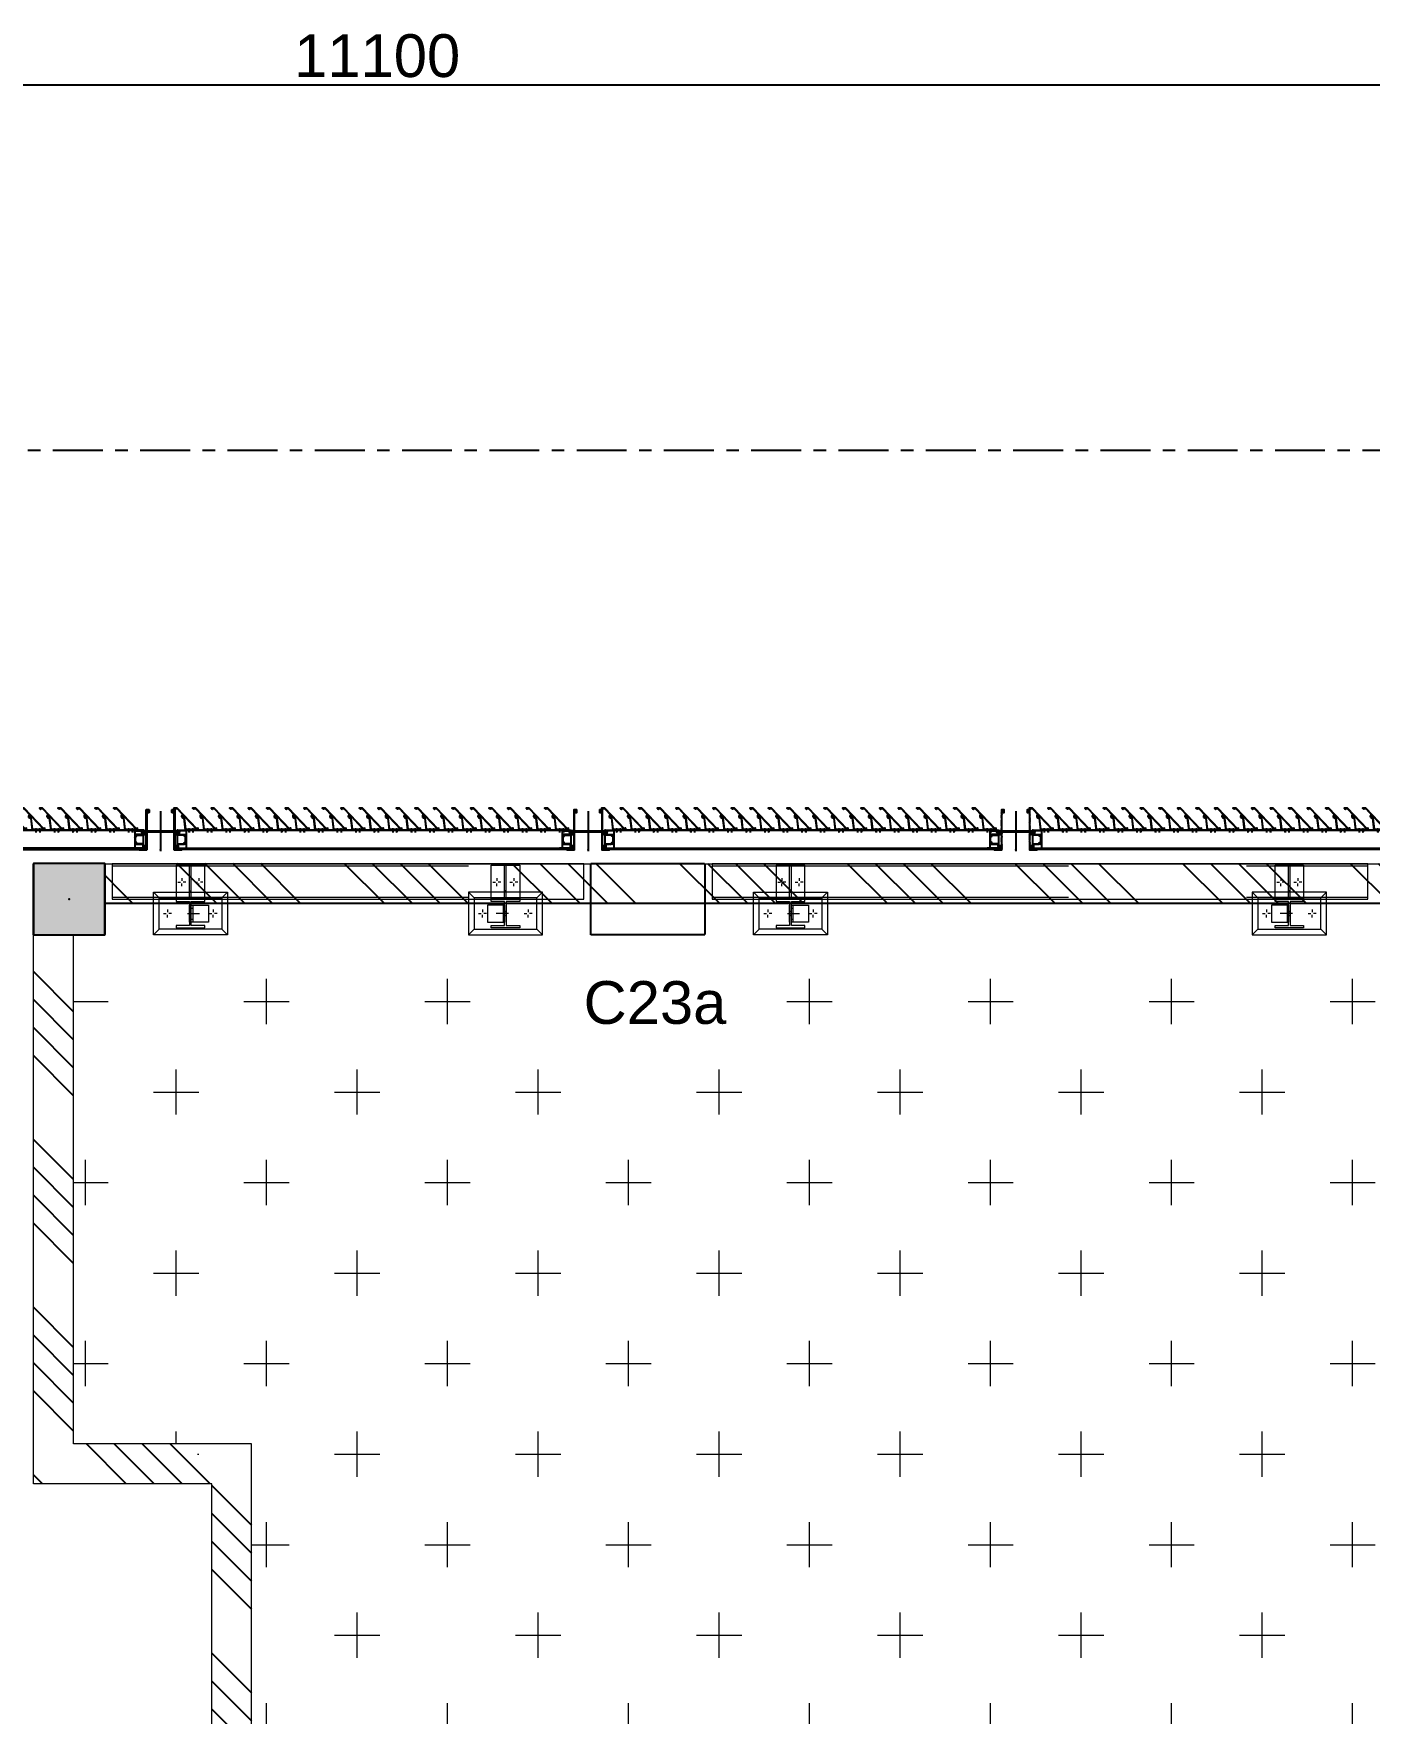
# Model space of a CAD drawing. Header units: millimetres. Extents: x 663313 to 1226001, y 1431724 to 1620898.
# Drawn here: x 917298 to 921985, y 1537712 to 1543603 of the extents above; entities that cross this region are included whole.
import ezdxf
from ezdxf.enums import TextEntityAlignment as Align

# ---------------------------------------------------------------- set-up
doc = ezdxf.new("R2010")
doc.units = ezdxf.units.MM
doc.set_wipeout_variables(frame=1)
for name, pattern in [('CENTER', [50.8, 31.75, -6.35, 6.35, -6.35]), ('HIDDEN', [0.375, 0.25, -0.125]), ('TA_GL_000.70000', [1.925, 0.7, -0.175, 0.175, -0.175, 0.7]), ('XKITLINE00', [0]), ('XKITLINE02', [4, 2, -2])]:
    doc.linetypes.add(name, pattern=pattern)
for name, color, linetype in [('000 - 0_SYM_DWG_GRIDLINE_MAIN_COLOR_251', 7, 'Continuous'), ('000 - 0_SYM_DWG_SLOPE-SYM_TEXT_COLOR_3', 7, 'Continuous'), ('000 - CONCRETE_COL_HATCH_', 7, 'Continuous'), ('000 - CONCRETE_COL_WIPEOUT_', 7, 'Continuous'), ('000 - D I M', 7, 'Continuous'), ('000 - EXISTING_COLUMN_CUT_COLOR_5', 7, 'Continuous'), ('000 - EXISTING_CONCRETE_CUT_COLOR_5', 7, 'Continuous'), ('000 - GRID', 7, 'CENTER'), ('010 - ASPG_ACCESSORIES_MAIN_COLOR_1', 7, 'Continuous'), ('010 - ASPG_EXTR_MAIN_COLOR_2', 7, 'Continuous'), ('010 - ASPG_FRAMING_CUT_COLOR_4', 7, 'Continuous'), ('010 - ASPG_FRAMING_HATCH_', 7, 'Continuous'), ('010 - ASPG_FRAMING_MAIN_COLOR_2', 7, 'Continuous'), ('010 - ASPG_FRAMING_SUB_COLOR_2', 7, 'Continuous'), ('010 - ASPG_FRAMING_WIPEOUT_', 7, 'Continuous'), ('BOLT & SCREW', 7, 'Continuous'), ('BR', 7, 'Continuous'), ('Center Line', 7, 'CENTER'), ('CVA044__', 7, 'Continuous'), ('DIM', 7, 'Continuous'), ('TEXT', 7, 'Continuous')]:
    doc.layers.add(name, color=color, linetype=linetype)
for name, color, linetype, plot in [('010 - ASPG_EXTR_DEF_SUB', 7, 'Continuous', False), ('010 - ASPG_FASTERN_DEF_SUB', 7, 'Continuous', False), ('010 - ASPG_FRAMING_DEF_SUB', 7, 'Continuous', False)]:
    doc.layers.add(name, color=color, linetype=linetype, plot=plot)
for name, color, linetype, lineweight in [('12-GRID', 7, 'CENTER', 13), ('A-FLOR-E', 7, 'Continuous', 9), ('Bolt', 7, 'Continuous', 0), ('Part', 7, 'Continuous', 0), ('SCREW', 7, 'Continuous', 5)]:
    doc.layers.add(name, color=color, linetype=linetype, lineweight=lineweight)
doc.styles.add('Arial', font='arial.ttf')
doc.styles.add('FAMELINE_FOR_CKST', font='arial.ttf')
doc.styles.add('TA', font='', dxfattribs={"height": 4.5})
doc.styles.get('TA').set_extended_font_data('Cordia New')
doc.dimstyles.new('FAMELINE-CKST_C-C', dxfattribs={"dimtxt": 0.3, "dimasz": 0.15, "dimexe": 0.1, "dimexo": 0.1, "dimgap": 0.05, "dimtad": 1, "dimzin": 0, "dimdsep": 46, "dimtxsty": 'FAMELINE_FOR_CKST', "dimblk": 'ORIGIN', "dimblk1": 'ORIGIN', "dimblk2": 'ORIGIN', "dimsah": 1, "dimcen": 0.1, "dimdle": 0.1, "dimclrd": 7, "dimclre": 7, "dimclrt": 7, "dimadec": 0, "dimazin": 0, "dimtfac": 1, "dimtix": 1, "dimtmove": 2, "dimatfit": 3, "dimfxl": 1, "dimtolj": 1, "dimtzin": 0, "dimlwd": -1, "dimlwe": -1, "dimarcsym": 0})
pattern_1 = [(270, (1257419.24324, -520041.6224), (0.65495992507, -1.1344238721), [0.7562825814, -1.5125651628]), (30, (1257419.24324, -520041.6224), (0.65495992936, 1.1344238696), [0.7562825814, -1.5125651628]), (330, (1257419.24324, -520041.6224), (1.30991985442, -2.48e-09), [-1.5125651628, 0.7562825814])]
pattern_2 = [(315, (1257419.4929, -520021.6224), (1.3369313545, 1.3369313545), []), (45, (1257419.4929, -520021.6224), (-1.3369313545, 1.3369313545), [])]
pattern_3 = [(270, (1257419.4425, -520043.9224), (0.65495992507, -1.1344238721), [0.7562825814, -1.5125651628]), (30, (1257419.4425, -520043.9224), (0.65495992936, 1.1344238696), [0.7562825814, -1.5125651628]), (330, (1257419.4425, -520043.9224), (1.30991985442, -2.48e-09), [-1.5125651628, 0.7562825814])]
pattern_4 = [(315, (1257419.1929, -520023.9224), (1.3369313545, 1.3369313545), []), (45, (1257419.1929, -520023.9224), (-1.3369313545, 1.3369313545), [])]

# ---------------------------------------------------------------- blocks, each defined once
blk = doc.blocks.new('*U4786')
at = {"layer": '000 - 0_SYM_DWG_GRIDLINE_MAIN_COLOR_251', "color": 7, "linetype": 'ByBlock', "ltscale": 5}
blk.add_line((76, 0), (-538, 0), dxfattribs=at)
at = {"color": 7, "style": 'TA', "flags": 1}
blk.add_attdef('LOCATION', (6, -6), '', height=4.5, rotation=270, dxfattribs=at)
at = {"layer": '000 - 0_SYM_DWG_SLOPE-SYM_TEXT_COLOR_3', "color": 7, "style": 'Arial'}
blk.add_attdef('GRID-HEAD', text='', height=4, rotation=180, dxfattribs=at).set_placement((154.09, 0), align=Align.MIDDLE_CENTER)
blk = doc.blocks.new('_Origin')
at = {"color": 7, "linetype": 'ByBlock', "lineweight": -2}
blk.add_line((0, 0), (-1, 0), dxfattribs=at)
blk.add_circle((0, 0), 0.5, dxfattribs=at)
blk = doc.blocks.new('*D4828')
at = {"layer": '000 - D I M', "color": 7, "transparency": 16777216}
for p, q in [((12000, 1049.7), (12000, 1331.2)), ((23100, 1049.4), (23100, 1331.2)), ((12075, 1281.2), (23025, 1281.2))]:
    blk.add_line(p, q, dxfattribs=at)
at = {"layer": 'Defpoints', "color": 7, "transparency": 16777216}
for p in [(23100, 1281.2), (12000, 999.7), (23100, 999.4)]:
    blk.add_point(p, dxfattribs=at)
at = {"layer": '000 - D I M', "color": 7, "transparency": 16777216, "xscale": 75, "yscale": 75, "zscale": 75, "rotation": 180}
blk.add_blockref('_Origin', (12000, 1281.2), dxfattribs=at)
at = {"layer": '000 - D I M', "color": 7, "transparency": 16777216, "xscale": 75, "yscale": 75, "zscale": 75}
blk.add_blockref('_Origin', (23100, 1281.2), dxfattribs=at)
at = {"layer": '000 - D I M', "color": 7, "transparency": 16777216, "insert": (17550, 1382.8), "char_height": 150, "attachment_point": 5, "style": 'FAMELINE_FOR_CKST'}
blk.add_mtext('\\A1;11100', dxfattribs=at)
blk = doc.blocks.new('44')
at = {"layer": 'Bolt', "color": 7, "linetype": 'XKITLINE00', "lineweight": 0}
for p, q in [((31.5749, 25.0706), (31.5842, 25.0706)), ((31.5749, 25.0706), (31.5842, 25.0706)), ((31.5889, 25.0846), (31.5889, 25.0753)), ((31.5889, 25.0846), (31.5889, 25.0753)), ((31.5889, 25.0566), (31.5889, 25.0659)), ((31.5889, 25.0566), (31.5889, 25.0659)), ((31.6029, 25.0706), (31.5936, 25.0706)), ((31.6029, 25.0706), (31.5936, 25.0706)), ((31.6849, 25.0206), (31.6942, 25.0206)), ((31.6989, 25.0346), (31.6989, 25.0253)), ((31.6989, 25.0066), (31.6989, 25.0159)), ((31.7129, 25.0206), (31.7036, 25.0206)), ((31.5889, 24.9246), (31.5889, 24.9153)), ((31.5889, 24.9246), (31.5889, 24.9153)), ((31.6849, 24.9606), (31.6942, 24.9606)), ((31.6989, 24.9746), (31.6989, 24.9653)), ((31.6989, 24.9466), (31.6989, 24.9559)), ((31.7129, 24.9606), (31.7036, 24.9606)), ((31.5749, 24.9106), (31.5842, 24.9106)), ((31.5749, 24.9106), (31.5842, 24.9106)), ((31.5889, 24.8966), (31.5889, 24.9059)), ((31.5889, 24.8966), (31.5889, 24.9059)), ((31.6029, 24.9106), (31.5936, 24.9106)), ((31.6029, 24.9106), (31.5936, 24.9106)), ((31.5889, 23.9796), (31.5889, 23.9703)), ((31.5889, 23.9796), (31.5889, 23.9703)), ((31.5749, 23.9656), (31.5842, 23.9656)), ((31.5749, 23.9656), (31.5842, 23.9656)), ((31.5889, 23.9516), (31.5889, 23.9609)), ((31.5889, 23.9516), (31.5889, 23.9609)), ((31.6029, 23.9656), (31.5936, 23.9656)), ((31.6029, 23.9656), (31.5936, 23.9656)), ((31.6989, 23.9296), (31.6989, 23.9203)), ((31.6849, 23.9156), (31.6942, 23.9156)), ((31.6989, 23.9016), (31.6989, 23.9109)), ((31.6989, 23.8696), (31.6989, 23.8603)), ((31.7129, 23.9156), (31.7036, 23.9156)), ((31.5749, 23.8056), (31.5842, 23.8056)), ((31.5749, 23.8056), (31.5842, 23.8056)), ((31.5889, 23.8196), (31.5889, 23.8103)), ((31.5889, 23.8196), (31.5889, 23.8103)), ((31.5889, 23.7916), (31.5889, 23.8009)), ((31.5889, 23.7916), (31.5889, 23.8009)), ((31.6029, 23.8056), (31.5936, 23.8056)), ((31.6029, 23.8056), (31.5936, 23.8056)), ((31.6849, 23.8556), (31.6942, 23.8556)), ((31.6989, 23.8416), (31.6989, 23.8509)), ((31.7129, 23.8556), (31.7036, 23.8556)), ((31.5889, 22.9796), (31.5889, 22.9703)), ((31.5889, 22.9796), (31.5889, 22.9703)), ((31.5749, 22.9656), (31.5842, 22.9656)), ((31.5749, 22.9656), (31.5842, 22.9656)), ((31.5889, 22.9516), (31.5889, 22.9609)), ((31.5889, 22.9516), (31.5889, 22.9609)), ((31.6029, 22.9656), (31.5936, 22.9656)), ((31.6029, 22.9656), (31.5936, 22.9656)), ((31.6989, 22.9296), (31.6989, 22.9203)), ((31.6849, 22.9156), (31.6942, 22.9156)), ((31.6989, 22.9016), (31.6989, 22.9109)), ((31.6989, 22.8696), (31.6989, 22.8603)), ((31.7129, 22.9156), (31.7036, 22.9156)), ((31.5749, 22.8056), (31.5842, 22.8056)), ((31.5749, 22.8056), (31.5842, 22.8056)), ((31.5889, 22.8196), (31.5889, 22.8103)), ((31.5889, 22.8196), (31.5889, 22.8103)), ((31.5889, 22.7916), (31.5889, 22.8009)), ((31.5889, 22.7916), (31.5889, 22.8009)), ((31.6029, 22.8056), (31.5936, 22.8056)), ((31.6029, 22.8056), (31.5936, 22.8056)), ((31.6849, 22.8556), (31.6942, 22.8556)), ((31.6989, 22.8416), (31.6989, 22.8509)), ((31.7129, 22.8556), (31.7036, 22.8556)), ((31.5749, 21.2156), (31.5842, 21.2156)), ((31.5749, 21.2156), (31.5842, 21.2156)), ((31.5889, 21.2296), (31.5889, 21.2203)), ((31.5889, 21.2296), (31.5889, 21.2203)), ((31.5889, 21.2016), (31.5889, 21.2109)), ((31.5889, 21.2016), (31.5889, 21.2109)), ((31.6029, 21.2156), (31.5936, 21.2156)), ((31.6029, 21.2156), (31.5936, 21.2156)), ((31.6849, 21.1656), (31.6942, 21.1656)), ((31.6989, 21.1796), (31.6989, 21.1703)), ((31.6989, 21.1516), (31.6989, 21.1609)), ((31.7129, 21.1656), (31.7036, 21.1656)), ((31.6849, 21.1056), (31.6942, 21.1056)), ((31.6989, 21.1196), (31.6989, 21.1103)), ((31.6989, 21.0916), (31.6989, 21.1009)), ((31.7129, 21.1056), (31.7036, 21.1056)), ((31.5749, 21.0556), (31.5842, 21.0556)), ((31.5749, 21.0556), (31.5842, 21.0556)), ((31.5889, 21.0696), (31.5889, 21.0603)), ((31.5889, 21.0696), (31.5889, 21.0603)), ((31.5889, 21.0416), (31.5889, 21.0509)), ((31.5889, 21.0416), (31.5889, 21.0509)), ((31.6029, 21.0556), (31.5936, 21.0556)), ((31.6029, 21.0556), (31.5936, 21.0556))]:
    blk.add_line(p, q, dxfattribs=at)
at = {"layer": 'Bolt', "color": 7, "linetype": 'XKITLINE02', "lineweight": 0}
for p, q in [((31.5694, 24.9876), (31.5694, 24.9826)), ((31.5819, 24.9876), (31.5819, 24.9936)), ((31.5819, 24.9936), (31.5819, 24.9876)), ((31.5889, 25.0015), (31.5889, 24.9586)), ((31.5959, 24.9876), (31.5959, 24.9936)), ((31.5959, 24.9936), (31.5959, 24.9876)), ((31.6084, 24.9876), (31.6084, 24.9826)), ((31.5694, 23.8886), (31.5694, 23.8936)), ((31.5819, 23.8826), (31.5819, 23.8886)), ((31.5819, 23.8886), (31.5819, 23.8826)), ((31.5889, 23.8747), (31.5889, 23.9176)), ((31.5959, 23.8826), (31.5959, 23.8886)), ((31.5959, 23.8886), (31.5959, 23.8826)), ((31.6084, 23.8886), (31.6084, 23.8936)), ((31.5694, 22.8826), (31.5694, 22.8776)), ((31.5819, 22.8826), (31.5819, 22.8886)), ((31.5819, 22.8886), (31.5819, 22.8826)), ((31.5889, 22.8965), (31.5889, 22.8536)), ((31.5959, 22.8826), (31.5959, 22.8886)), ((31.5959, 22.8886), (31.5959, 22.8826)), ((31.6084, 22.8826), (31.6084, 22.8776)), ((31.5889, 21.1247), (31.5889, 21.1676)), ((31.5694, 21.1386), (31.5694, 21.1436)), ((31.5819, 21.1386), (31.5819, 21.1326)), ((31.5819, 21.1326), (31.5819, 21.1386)), ((31.5959, 21.1386), (31.5959, 21.1326)), ((31.5959, 21.1326), (31.5959, 21.1386)), ((31.6084, 21.1386), (31.6084, 21.1436))]:
    blk.add_line(p, q, dxfattribs=at)
at = {"layer": 'Part', "color": 7, "linetype": 'HIDDEN', "lineweight": 0, "ltscale": 5}
for p, q in [((31.6469, 25.2656), (31.6469, 23.6106)), ((31.7559, 25.2656), (31.7559, 23.6106)), ((31.6469, 23.1606), (31.6469, 20.8606)), ((31.7559, 23.1606), (31.7559, 20.8606))]:
    blk.add_line(p, q, dxfattribs=at)
at = {"layer": 'Part', "color": 7, "lineweight": 0}
for p, q in [((31.5139, 25.1206), (31.5339, 25.1006)), ((31.5139, 24.8606), (31.5339, 24.8806)), ((31.5139, 24.0156), (31.5339, 23.9956)), ((31.5139, 23.7556), (31.5339, 23.7756)), ((31.5139, 23.0156), (31.5339, 22.9956)), ((31.5139, 22.7556), (31.5339, 22.7756)), ((31.5139, 21.2656), (31.5339, 21.2456)), ((31.5139, 21.0056), (31.5339, 21.0256))]:
    blk.add_line(p, q, dxfattribs=at)
at = {"layer": 'Part', "color": 7, "linetype": 'HIDDEN', "lineweight": 0, "ltscale": 2}
for p, q in [((31.6439, 25.1006), (31.6639, 25.1206)), ((31.6439, 24.8806), (31.6639, 24.8606)), ((31.6439, 23.9956), (31.6639, 24.0156)), ((31.6439, 23.7756), (31.6639, 23.7556)), ((31.6439, 22.9956), (31.6639, 23.0156)), ((31.6439, 22.7756), (31.6639, 22.7556)), ((31.6439, 21.2456), (31.6639, 21.2656)), ((31.6439, 21.0256), (31.6639, 21.0056))]:
    blk.add_line(p, q, dxfattribs=at)
at = {"layer": 'Part', "color": 7, "linetype": 'XKITLINE02', "lineweight": 0}
for p, q in [((31.6389, 25.0406), (31.6389, 24.9406)), ((31.5589, 24.9936), (31.6189, 24.9936)), ((31.5589, 24.9876), (31.6189, 24.9876)), ((31.6189, 24.9826), (31.5589, 24.9826)), ((31.6389, 24.9936), (31.7589, 24.9936)), ((31.6389, 24.9876), (31.7589, 24.9876)), ((31.6689, 24.9936), (31.6689, 24.9876)), ((31.6389, 23.8356), (31.6389, 23.9356)), ((31.6189, 23.8936), (31.5589, 23.8936)), ((31.5589, 23.8886), (31.6189, 23.8886)), ((31.5589, 23.8826), (31.6189, 23.8826)), ((31.6389, 23.8886), (31.7589, 23.8886)), ((31.6389, 23.8826), (31.7589, 23.8826)), ((31.6689, 23.8826), (31.6689, 23.8886)), ((31.6389, 22.9356), (31.6389, 22.8356)), ((31.5589, 22.8886), (31.6189, 22.8886)), ((31.5589, 22.8826), (31.6189, 22.8826)), ((31.6189, 22.8776), (31.5589, 22.8776)), ((31.6389, 22.8886), (31.7589, 22.8886)), ((31.6389, 22.8826), (31.7589, 22.8826)), ((31.6689, 22.8886), (31.6689, 22.8826)), ((31.6389, 21.0856), (31.6389, 21.1856)), ((31.6189, 21.1436), (31.5589, 21.1436)), ((31.5589, 21.1386), (31.6189, 21.1386)), ((31.5589, 21.1326), (31.6189, 21.1326)), ((31.6389, 21.1386), (31.7589, 21.1386)), ((31.6389, 21.1326), (31.7589, 21.1326)), ((31.6689, 21.1326), (31.6689, 21.1386))]:
    blk.add_line(p, q, dxfattribs=at)
at = {"layer": 'Part', "color": 7, "lineweight": 0}
for points in [[(31.6389, 23.6106), (31.7639, 23.6106), (31.7639, 25.2656), (31.6389, 25.2656), (31.6389, 23.6106)], [(31.6389, 24.8606), (31.5139, 24.8606), (31.5139, 25.1206), (31.6389, 25.1206)], [(31.6389, 24.8806), (31.5339, 24.8806), (31.5339, 25.1006), (31.6389, 25.1006)], [(31.6389, 24.0156), (31.5139, 24.0156), (31.5139, 23.7556), (31.6389, 23.7556)], [(31.6389, 23.9956), (31.5339, 23.9956), (31.5339, 23.7756), (31.6389, 23.7756)], [(31.6389, 20.8606), (31.7639, 20.8606), (31.7639, 23.1606), (31.6389, 23.1606), (31.6389, 20.8606)], [(31.6389, 22.7556), (31.5139, 22.7556), (31.5139, 23.0156), (31.6389, 23.0156)], [(31.6389, 22.7756), (31.5339, 22.7756), (31.5339, 22.9956), (31.6389, 22.9956)], [(31.6389, 21.2656), (31.5139, 21.2656), (31.5139, 21.0056), (31.6389, 21.0056)], [(31.6389, 21.2456), (31.5339, 21.2456), (31.5339, 21.0256), (31.6389, 21.0256)]]:
    blk.add_lwpolyline(points, dxfattribs=at)
at = {"layer": 'Part', "color": 7, "linetype": 'HIDDEN', "lineweight": 0, "ltscale": 2}
for points in [[(31.6389, 25.1206), (31.6639, 25.1206), (31.6639, 24.8606), (31.6389, 24.8606)], [(31.6389, 25.1006), (31.6439, 25.1006), (31.6439, 24.8806), (31.6389, 24.8806)], [(31.6389, 23.7556), (31.6639, 23.7556), (31.6639, 24.0156), (31.6389, 24.0156)], [(31.6389, 23.7756), (31.6439, 23.7756), (31.6439, 23.9956), (31.6389, 23.9956)], [(31.6389, 23.0156), (31.6639, 23.0156), (31.6639, 22.7556), (31.6389, 22.7556)], [(31.6389, 22.9956), (31.6439, 22.9956), (31.6439, 22.7756), (31.6389, 22.7756)], [(31.6389, 21.0056), (31.6639, 21.0056), (31.6639, 21.2656), (31.6389, 21.2656)], [(31.6389, 21.0256), (31.6439, 21.0256), (31.6439, 21.2456), (31.6389, 21.2456)]]:
    blk.add_lwpolyline(points, dxfattribs=at)
at = {"layer": 'Part', "color": 7, "linetype": 'XKITLINE02', "lineweight": 0}
for points in [[(31.6389, 25.0406), (31.6309, 25.0406), (31.6309, 24.9936), (31.5469, 24.9936), (31.5469, 25.0406), (31.5389, 25.0406), (31.5389, 24.9406), (31.5469, 24.9406), (31.5469, 24.9876), (31.6309, 24.9876), (31.6309, 24.9406), (31.6389, 24.9406)], [(31.6389, 23.8356), (31.6309, 23.8356), (31.6309, 23.8826), (31.5469, 23.8826), (31.5469, 23.8356), (31.5389, 23.8356), (31.5389, 23.9356), (31.5469, 23.9356), (31.5469, 23.8886), (31.6309, 23.8886), (31.6309, 23.9356), (31.6389, 23.9356)], [(31.6389, 22.9356), (31.6309, 22.9356), (31.6309, 22.8886), (31.5469, 22.8886), (31.5469, 22.9356), (31.5389, 22.9356), (31.5389, 22.8356), (31.5469, 22.8356), (31.5469, 22.8826), (31.6309, 22.8826), (31.6309, 22.8356), (31.6389, 22.8356)], [(31.6389, 21.0856), (31.6309, 21.0856), (31.6309, 21.1326), (31.5469, 21.1326), (31.5469, 21.0856), (31.5389, 21.0856), (31.5389, 21.1856), (31.5469, 21.1856), (31.5469, 21.1386), (31.6309, 21.1386), (31.6309, 21.1856), (31.6389, 21.1856)]]:
    blk.add_lwpolyline(points, close=True, dxfattribs=at)
for points in [[(31.6389, 24.9406), (31.7589, 24.9406), (31.7589, 25.0406), (31.6389, 25.0406)], [(31.6189, 24.9876), (31.6189, 24.9276), (31.5589, 24.9276), (31.5589, 24.9876)], [(31.6189, 23.8886), (31.6189, 23.9486), (31.5589, 23.9486), (31.5589, 23.8886)], [(31.6389, 23.9356), (31.7589, 23.9356), (31.7589, 23.8356), (31.6389, 23.8356)], [(31.6389, 22.8356), (31.7589, 22.8356), (31.7589, 22.9356), (31.6389, 22.9356)], [(31.6189, 22.8826), (31.6189, 22.8226), (31.5589, 22.8226), (31.5589, 22.8826)], [(31.6189, 21.1386), (31.6189, 21.1986), (31.5589, 21.1986), (31.5589, 21.1386)], [(31.6389, 21.1856), (31.7589, 21.1856), (31.7589, 21.0856), (31.6389, 21.0856)]]:
    blk.add_lwpolyline(points, dxfattribs=at)
blk = doc.blocks.new('*U5736')
at = {"color": 7}
blk.add_wipeout([(-125.2, -125.1), (125.2, -125.1), (125.2, 125.1), (-125.2, 125.1)], dxfattribs=at).dxf.layer = '000 - CONCRETE_COL_WIPEOUT_'
at = {"layer": '000 - CONCRETE_COL_HATCH_'}
h = blk.add_hatch(dxfattribs=at)
h.set_pattern_fill('AR-CONC', scale=0.5)
h.set_pattern_definition([(50, (0, -2e-14), (3.5863, -0.31376), [0.375, -4.125]), (355, (0, -2e-14), (-0.69376, 3.76096), [0.3, -3.3]), (100.4514, (0.299, -0.026), (2.892544, 3.4472), [0.3187, -3.50571]), (46.1842, (0, 1), (5.33621, -0.8276), [0.5625, -6.1875]), (96.6356, (0.4447, 0.931), (4.67331, 4.8706), [0.47805, -5.25857]), (351.184, (0, 1), (4.67331, 4.8706), [0.45, -4.95]), (21, (0.5, 0.75), (2.984535, -2.013094), [0.375, -4.125]), (326, (0.5, 0.75), (1.21658, 3.62575), [0.3, -3.3]), (71.4514, (0.7487, 0.5822), (4.20111, 1.612656), [0.3187, -3.50571]), (37.5, (0, -2e-14), (0.060799, 1.664469), [0, -3.26, 0, -3.35, 0, -3.3125]), (7.5, (0, -2e-14), (1.315348, 1.972059), [0, -1.91, 0, -3.185, 0, -1.2625]), (327.5, (-1.115, -2e-14), (2.669112, -0.112774), [0, -1.25, 0, -3.9, 0, -5.175]), (317.5, (-1.615, -2e-14), (2.91593, 0.500525), [0, -1.625, 0, -2.59, 0, -3.675])])
h.paths.add_polyline_path([(-125.2, -125.1), (125.2, -125.1), (125.2, 125.1), (-125.2, 125.1)])
at = {"color": 7}
blk.add_point((0, 0), dxfattribs=at)
at = {"layer": '000 - EXISTING_COLUMN_CUT_COLOR_5', "color": 7}
blk.add_lwpolyline([(-125.2, -125.1), (125.2, -125.1), (125.2, 125.1), (-125.2, 125.1)], close=True, dxfattribs=at)
blk = doc.blocks.new('W-1-PP18-ST_ENT4_REV00_20260531-225334_LOPF_PL')
at = {"layer": 'A-FLOR-E'}
h = blk.add_hatch(dxfattribs=at)
h.set_pattern_fill('CROSS', scale=50)
h.set_pattern_definition([(0, (-663607876.36, -1524781034.1), (317.5, 317.5), [158.75, -476.25]), (90, (-663607797, -1524781113.48), (-317.5, 317.5), [158.75, -476.25])])
h.paths.add_polyline_path([(19109.7, -8210), (19109.8, -13360.2), (23991.6, -13360.4), (23967.6, -1699.9), (16485, -1700.1), (16485, -3485), (17110, -3485), (17109.8, -8210)])
at = {"layer": 'TEXT'}
h = blk.add_hatch(dxfattribs=at)
h.set_pattern_fill('ANSI34', scale=21.831008, angle=389.61274)
h.set_pattern_definition([(314.9986, (31061.48, -20146.6), (294.079, 294.065), []), (314.9986, (31061.47, -20244.64), (294.079, 294.065), []), (314.9986, (31061.47, -20342.66), (294.079, 294.065), []), (314.9986, (31061.47, -20440.7), (294.079, 294.065), [])])
h.paths.add_polyline_path([(21249.9, -1450), (21249.9, -1590), (24079.2, -1590.1), (24079.2, -1450.1)], flags=17)
h.paths.add_polyline_path([(18499.6, -1590), (18499.6, -1450), (16347.7, -1449.9), (16347.7, -1589.9)])
h.paths.add_polyline_path([(18499.6, -1450), (18499.6, -1590), (21249.9, -1590), (21249.9, -1450)], flags=17)
h.paths.add_polyline_path([(24220.2, -1449.9), (24080.2, -1449.9), (24079.9, -13260), (19109.7, -13259.9), (19109.7, -8210), (17109.8, -8210), (17110, -3485), (16485.3, -3485), (16485, -1575), (16345, -1575), (16345, -3625), (16970, -3625), (16969.9, -8350), (18969.8, -8350), (18969.7, -13399.9), (24219.9, -13400)])
at = {"layer": 'BR', "color": 7, "linetype": 'HIDDEN', "ltscale": 5}
for points in [[(16344.8, -1700), (16344.8, -1450), (16595.1, -1449.9), (16595.1, -1699.9)], [(18299.6, -1699.6), (18299.6, -1449.6), (18699.6, -1449.6), (18699.6, -1699.6)]]:
    blk.add_lwpolyline(points, close=True, dxfattribs=at)
at = {"layer": 'DIM', "color": 7}
blk.add_line((24079.9, -1590.1), (16485, -1589.9), dxfattribs=at)
at = {"layer": 'Part', "color": 7, "linetype": 'XKITLINE00', "lineweight": 0}
for points in [[(18969.8, -13399.9), (18969.8, -8350), (16969.7, -8350), (16969.7, -3624.9), (16344.6, -3624.9), (16344.6, -1449.9)], [(16346.8, -1450), (24217.6, -1450), (24217.6, -13400), (18969.8, -13399.9)]]:
    blk.add_lwpolyline(points, dxfattribs=at)
blk.add_lwpolyline([(17109.7, -8210), (17109.7, -3484.9), (16484.6, -3484.9), (16484.6, -1590), (24077.6, -1590), (24077.6, -13260), (19109.8, -13259.9), (19109.8, -8210)], close=True, dxfattribs=at)
at = {"layer": 'CVA044__', "color": 7, "insert": (18524.6, -1937.9), "char_height": 150, "attachment_point": 5, "style": 'Arial', "bg_fill": 3, "box_fill_scale": 1.1, "bg_fill_color": 256, "bg_fill_true_color": 13158600, "bg_fill_transparency": 0}
blk.add_mtext('\\A1;C23a', dxfattribs=at)
at = {"color": 7, "xscale": 1000.000000000001, "yscale": 1000.000000000001, "zscale": 1000.000000000001, "rotation": 90}
blk.add_blockref('44', (41885.6, -33213.9), dxfattribs=at)
at = {"layer": '000 - EXISTING_CONCRETE_CUT_COLOR_5', "color": 7}
blk.add_blockref('*U5736', (16470, -1575), dxfattribs=at)
blk = doc.blocks.new('*U6326')
at = {"layer": '12-GRID', "color": 7, "linetype": 'CENTER'}
for p, q in [((0, -6.2), (0, 2.2)), ((-4.2, -2), (4.2, -2))]:
    blk.add_line(p, q, dxfattribs=at)
at = {"layer": 'BOLT & SCREW', "color": 7}
for p, q in [((-0.6, -1.8), (-1.8, -1.6)), ((-0.6, -2.2), (-1.8, -2.4)), ((-0.5, -1.8), (-0.9, -1.6)), ((-0.5, -2.2), (-0.9, -2.4)), ((-0.2, -1.4), (-0.4, -0.2)), ((-0.2, -1.5), (-0.4, -1.1)), ((-0.2, -2.5), (-0.4, -2.9)), ((-0.2, -2.6), (-0.4, -3.8)), ((0.2, -1.4), (0.4, -0.2)), ((0.2, -1.5), (0.4, -1.1)), ((0.4, -2.9), (0.2, -2.5)), ((0.2, -2.6), (0.4, -3.8)), ((0.5, -1.8), (0.9, -1.6)), ((0.5, -2.2), (0.9, -2.4)), ((0.6, -1.8), (1.8, -1.6)), ((0.6, -2.2), (1.8, -2.4))]:
    blk.add_line(p, q, dxfattribs=at)
for points in [[(-1.8, -1.6), (-0.9, -1.6, 0.414214), (-0.4, -1.1), (-0.4, -0.2), (0.4, -0.2), (0.4, -1.1, 0.414214), (0.9, -1.6), (1.8, -1.6), (1.8, -2.4), (0.9, -2.4, 0.414214), (0.4, -2.9), (0.4, -3.8), (-0.4, -3.8), (-0.4, -2.9, 0.414214), (-0.9, -2.4), (-1.8, -2.4)], [(0.2, -2.5, -0.414214), (0.5, -2.2), (0.6, -2.2), (0.6, -1.8), (0.5, -1.8, -0.414214), (0.2, -1.5), (0.2, -1.4), (-0.2, -1.4), (-0.2, -1.5, -0.414214), (-0.5, -1.8), (-0.6, -1.8), (-0.6, -2.2), (-0.5, -2.2, -0.414214), (-0.2, -2.5), (-0.2, -2.6), (0.2, -2.6)]]:
    blk.add_lwpolyline(points, format="xyb", close=True, dxfattribs=at)
blk.add_circle((0, -2), 3.5, dxfattribs=at)
blk = doc.blocks.new('000_ASPG_TYP_FILES_20260218-010703_FRAME_EXTR_')
at = {"layer": '010 - ASPG_FRAMING_HATCH_'}
h = blk.add_hatch(dxfattribs=at)
h.set_pattern_fill('ANSI32', scale=0.1, angle=180)
edge = h.paths.add_edge_path()
edge.add_line((2, 16), (2, 2))
edge.add_line((2, 2), (39.7, 2))
edge.add_arc((39.7, 1.7), 0.3, 0, 90, ccw=False)
edge.add_line((40, 1.7), (40, 0.3))
edge.add_arc((39.7, 0.3), 0.3, -90, 0, ccw=False)
edge.add_line((39.7, 0), (0.3, 0))
edge.add_arc((0.3, 0.3), 0.3, 180, 270, ccw=False)
edge.add_line((0, 0.3), (0, 17.7))
edge.add_arc((0.3, 17.7), 0.3, 90, 180, ccw=False)
edge.add_line((0.3, 18), (22.6, 18))
edge.add_arc((22.6, 18.5), 0.5, 270, 380.20955)
edge.add_arc((26.2, 19.8), 3.35, 182.06379, 200.20955, ccw=False)
edge.add_arc((23.6, 19.7), 0.76, 2.06379, 182.06379, ccw=False)
edge.add_arc((26.2, 19.8), 1.83, 182.06379, 447.93621)
edge.add_arc((26.3, 22.4), 0.76, 87.93621, 267.93621, ccw=False)
edge.add_arc((26.2, 19.8), 3.35, 69.79045, 87.93621, ccw=False)
edge.add_arc((27.5, 23.4), 0.5, 249.79045, 360)
edge.add_line((28, 23.4), (28, 26.7))
edge.add_line((28, 26.7), (28.5, 27.2))
edge.add_line((28.5, 27.2), (28, 27.7))
edge.add_line((28, 27.7), (28, 38.6))
edge.add_line((28, 38.6), (28.5, 39.1))
edge.add_line((28.5, 39.1), (28, 39.6))
edge.add_line((28, 39.6), (28, 42.9))
edge.add_arc((27.5, 42.9), 0.5, 0, 110.20955)
edge.add_arc((26.2, 46.5), 3.35, 272.06379, 290.20955, ccw=False)
edge.add_arc((26.3, 43.9), 0.76, 92.06379, 272.06379, ccw=False)
edge.add_arc((26.2, 46.5), 1.83, 272.06379, 537.93621)
edge.add_arc((23.6, 46.6), 0.76, 177.93621, 357.93621, ccw=False)
edge.add_arc((26.2, 46.5), 3.35, 159.79045, 177.93621, ccw=False)
edge.add_arc((22.6, 47.8), 0.5, 339.79045, 450)
edge.add_line((22.6, 48.3), (0.3, 48.3))
edge.add_arc((0.3, 48.6), 0.3, 180, 270, ccw=False)
edge.add_line((0, 48.6), (0, 60))
edge.add_arc((0.3, 60), 0.3, 90, 180, ccw=False)
edge.add_line((0.3, 60.3), (5, 60.3))
edge.add_line((5, 60.3), (5, 65))
edge.add_arc((5.3, 65), 0.3, 90, 180, ccw=False)
edge.add_line((5.3, 65.3), (30, 65.3))
edge.add_line((30, 65.3), (30, 63.6))
edge.add_arc((29.7, 63.6), 0.3, -90, 0, ccw=False)
edge.add_line((29.7, 63.3), (7.3, 63.3))
edge.add_arc((7.3, 63), 0.3, 90, 180)
edge.add_line((7, 63), (7, 58.3))
edge.add_line((7, 58.3), (2.3, 58.3))
edge.add_arc((2.3, 58), 0.3, 90, 180)
edge.add_line((2, 58), (2, 50.6))
edge.add_arc((2.3, 50.6), 0.3, 180, 270)
edge.add_line((2.3, 50.3), (29.7, 50.3))
edge.add_arc((29.7, 50), 0.3, 0, 90, ccw=False)
edge.add_line((30, 50), (30, 26.7))
edge.add_line((30, 26.7), (30, 16.3))
edge.add_arc((29.7, 16.3), 0.3, -90, 0, ccw=False)
edge.add_line((29.7, 16), (2, 16))
at = {"layer": '010 - ASPG_FRAMING_CUT_COLOR_4', "color": 7}
blk.add_lwpolyline([(2, 16), (2, 2), (39.7, 2, -0.414214), (40, 1.7), (40, 0.3, -0.414214), (39.7, 0), (0.3, 0, -0.414214), (0, 0.3), (0, 17.7, -0.414214), (0.3, 18), (22.6, 18, 0.52173), (23, 18.7, -0.079342), (22.8, 19.7, -1), (24.3, 19.8, 2.296346), (26.2, 21.7, -1), (26.3, 23.2, -0.079342), (27.3, 23, 0.52173), (28, 23.4), (28, 26.7), (28.5, 27.2), (28, 27.7), (28, 38.6), (28.5, 39.1), (28, 39.6), (28, 42.9, 0.52173), (27.3, 43.3, -0.079342), (26.3, 43.1, -1), (26.2, 44.6, 2.296346), (24.3, 46.5, -1), (22.8, 46.6, -0.079342), (23, 47.6, 0.52173), (22.6, 48.3), (0.3, 48.3, -0.414214), (0, 48.6), (0, 60, -0.414214), (0.3, 60.3), (5, 60.3), (5, 65, -0.414214), (5.3, 65.3), (30, 65.3), (30, 63.6, -0.414214), (29.7, 63.3), (7.3, 63.3, 0.414214), (7, 63), (7, 58.3), (2.3, 58.3, 0.414214), (2, 58), (2, 50.6, 0.414214), (2.3, 50.3), (29.7, 50.3, -0.414214), (30, 50), (30, 26.7), (30, 16.3, -0.414214), (29.7, 16)], format="xyb", close=True, dxfattribs=at)
at = {"color": 7}
for p in [(26.2, 48.5), (26.2, 21.8)]:
    blk.add_blockref('*U6326', p, dxfattribs=at)
blk = doc.blocks.new('*U6174')
at = {"layer": '010 - ASPG_FRAMING_HATCH_', "transparency": 33554585}
h = blk.add_hatch(dxfattribs=at)
h.set_pattern_fill('ANSI32', scale=0.25)
edge = h.paths.add_edge_path()
edge.add_line((2, -50), (2, -75))
edge.add_line((2, -75), (0, -75))
edge.add_line((0, -75), (0, -49))
edge.add_arc((1, -49), 1, 90, 180, ccw=False)
edge.add_line((1, -48), (63, -48))
edge.add_arc((63, -47), 1, 270, 360)
edge.add_line((64, -47), (64, 47))
edge.add_arc((63, 47), 1, 0, 90)
edge.add_line((63, 48), (1, 48))
edge.add_arc((1, 49), 1, 180, 270, ccw=False)
edge.add_line((0, 49), (0, 75))
edge.add_line((0, 75), (2, 75))
edge.add_line((2, 75), (2, 50))
edge.add_line((2, 50), (141, 50))
edge.add_line((141, 50), (141, 41))
edge.add_arc((140, 41), 1, 270, 360, ccw=False)
edge.add_line((140, 40), (132, 40))
edge.add_arc((132, 41), 1, 180, 270, ccw=False)
edge.add_line((131, 41), (131, 47))
edge.add_arc((130, 47), 1, 0, 90)
edge.add_line((130, 48), (67, 48))
edge.add_arc((67, 47), 1, 90, 180)
edge.add_line((66, 47), (66, -47))
edge.add_arc((67, -47), 1, 180, 270)
edge.add_line((67, -48), (130, -48))
edge.add_arc((130, -47), 1, 270, 360)
edge.add_line((131, -47), (131, -41))
edge.add_arc((132, -41), 1, 90, 180, ccw=False)
edge.add_line((132, -40), (140, -40))
edge.add_arc((140, -41), 1, 0, 90, ccw=False)
edge.add_line((141, -41), (141, -50))
edge.add_line((141, -50), (2, -50))
h.paths.add_polyline_path([(139, 48), (139, 42), (133, 42), (133, 48)], flags=16)
h.paths.add_polyline_path([(139, -48), (139, -42), (133, -42), (133, -48)], flags=16)
at = {"layer": '010 - ASPG_FRAMING_HATCH_'}
h = blk.add_hatch(dxfattribs=at)
h.set_pattern_fill('ANSI37', scale=0.595498, angle=-90)
h.set_pattern_definition(pattern_4)
edge = h.paths.add_edge_path()
edge.add_ellipse((11.5, 55), major_axis=(0, -5), ratio=0.644482, start_angle=180, end_angle=360, ccw=False)
edge.add_line((11.5, 60), (2, 60))
edge.add_arc((-7.9, 55), 11.1, -26.79627, 26.79627, ccw=False)
edge.add_line((2, 50), (11.5, 50))
h = blk.add_hatch(dxfattribs=at)
h.set_pattern_fill('HONEY', scale=0.238199, angle=-90)
h.set_pattern_definition(pattern_3)
edge = h.paths.add_edge_path()
edge.add_ellipse((11.8, 55), major_axis=(0, -5), ratio=0.644482, start_angle=0, end_angle=360, ccw=False)
h = blk.add_hatch(dxfattribs=at)
h.set_pattern_fill('HONEY', scale=0.238199, angle=-90)
h.set_pattern_definition(pattern_1)
edge = h.paths.add_edge_path()
edge.add_ellipse((57.5, 55), major_axis=(0, -5), ratio=0.644482, start_angle=0, end_angle=360)
h = blk.add_hatch(dxfattribs=at)
h.set_pattern_fill('ANSI37', scale=0.595498, angle=-90)
h.set_pattern_definition(pattern_2)
edge = h.paths.add_edge_path()
edge.add_ellipse((57.8, 55), major_axis=(0, -5), ratio=0.644482, start_angle=0, end_angle=180)
edge.add_line((57.8, 60), (62, 60))
edge.add_arc((62, 60.3), 0.3, -90, 0)
edge.add_line((62.3, 60.3), (62.3, 61))
edge.add_line((62.3, 61), (61.8, 61.5))
edge.add_line((61.8, 61.5), (62.3, 62))
edge.add_line((62.3, 62), (61.8, 62.5))
edge.add_line((61.8, 62.5), (62.3, 63))
edge.add_line((62.3, 63), (61.8, 63.5))
edge.add_line((61.8, 63.5), (62.3, 64))
edge.add_line((62.3, 64), (62.3, 65))
edge.add_line((62.3, 65), (63.3, 65))
edge.add_line((63.3, 65), (63.8, 65.5))
edge.add_line((63.8, 65.5), (64.3, 65))
edge.add_line((64.3, 65), (64.8, 65.5))
edge.add_line((64.8, 65.5), (65.3, 65))
edge.add_line((65.3, 65), (65.8, 65.5))
edge.add_line((65.8, 65.5), (66.3, 65))
edge.add_line((66.3, 65), (67, 65))
edge.add_arc((67, 65.3), 0.3, -90, 0)
edge.add_line((67.3, 65.3), (67.3, 60))
edge.add_arc((77.2, 55), 11.1, 153.20373, 206.79627)
edge.add_line((67.3, 50), (57.8, 50))
h = blk.add_hatch(dxfattribs=at)
h.set_pattern_fill('ANSI37', scale=0.595498, angle=-90)
h.set_pattern_definition(pattern_4)
edge = h.paths.add_edge_path()
edge.add_ellipse((11.5, -55), major_axis=(0, 5), ratio=0.644482, start_angle=0, end_angle=180)
edge.add_line((11.5, -60), (2, -60))
edge.add_arc((-7.9, -55), 11.1, 333.20373, 386.79627)
edge.add_line((2, -50), (11.5, -50))
h = blk.add_hatch(dxfattribs=at)
h.set_pattern_fill('HONEY', scale=0.238199, angle=-90)
h.set_pattern_definition(pattern_3)
edge = h.paths.add_edge_path()
edge.add_ellipse((11.8, -55), major_axis=(0, 5), ratio=0.644482, start_angle=0, end_angle=360)
h = blk.add_hatch(dxfattribs=at)
h.set_pattern_fill('HONEY', scale=0.238199, angle=-90)
h.set_pattern_definition(pattern_1)
edge = h.paths.add_edge_path()
edge.add_ellipse((57.5, -55), major_axis=(0, 5), ratio=0.644482, start_angle=0, end_angle=360, ccw=False)
h = blk.add_hatch(dxfattribs=at)
h.set_pattern_fill('ANSI37', scale=0.595498, angle=-90)
h.set_pattern_definition(pattern_2)
edge = h.paths.add_edge_path()
edge.add_ellipse((57.8, -55), major_axis=(0, 5), ratio=0.644482, start_angle=180, end_angle=360, ccw=False)
edge.add_line((57.8, -60), (62, -60))
edge.add_arc((62, -60.3), 0.3, 360, 450, ccw=False)
edge.add_line((62.3, -60.3), (62.3, -61))
edge.add_line((62.3, -61), (61.8, -61.5))
edge.add_line((61.8, -61.5), (62.3, -62))
edge.add_line((62.3, -62), (61.8, -62.5))
edge.add_line((61.8, -62.5), (62.3, -63))
edge.add_line((62.3, -63), (61.8, -63.5))
edge.add_line((61.8, -63.5), (62.3, -64))
edge.add_line((62.3, -64), (62.3, -65))
edge.add_line((62.3, -65), (63.3, -65))
edge.add_line((63.3, -65), (63.8, -65.5))
edge.add_line((63.8, -65.5), (64.3, -65))
edge.add_line((64.3, -65), (64.8, -65.5))
edge.add_line((64.8, -65.5), (65.3, -65))
edge.add_line((65.3, -65), (65.8, -65.5))
edge.add_line((65.8, -65.5), (66.3, -65))
edge.add_line((66.3, -65), (67, -65))
edge.add_arc((67, -65.3), 0.3, 360, 450, ccw=False)
edge.add_line((67.3, -65.3), (67.3, -60))
edge.add_arc((77.2, -55), 11.1, 153.20373, 206.79627, ccw=False)
edge.add_line((67.3, -50), (57.8, -50))
at = {"layer": '010 - ASPG_FASTERN_DEF_SUB', "color": 7}
blk.add_point((0, 0), dxfattribs=at)
at = {"layer": '010 - ASPG_FRAMING_CUT_COLOR_4', "color": 7}
blk.add_lwpolyline([(2, -50), (2, -75), (0, -75), (0, -49, -0.414214), (1, -48), (63, -48, 0.414214), (64, -47), (64, 47, 0.414214), (63, 48), (1, 48, -0.414214), (0, 49), (0, 75), (2, 75), (2, 50), (141, 50), (141, 41, -0.414214), (140, 40), (132, 40, -0.414214), (131, 41), (131, 47, 0.414214), (130, 48), (67, 48, 0.414214), (66, 47), (66, -47, 0.414214), (67, -48), (130, -48, 0.414214), (131, -47), (131, -41, -0.414214), (132, -40), (140, -40, -0.414214), (141, -41), (141, -50)], format="xyb", close=True, dxfattribs=at)
for points in [[(139, 48), (139, 42), (133, 42), (133, 48)], [(139, -48), (139, -42), (133, -42), (133, -48)]]:
    blk.add_lwpolyline(points, close=True, dxfattribs=at)
at = {"layer": '010 - ASPG_FRAMING_DEF_SUB', "color": 7, "transparency": 33554508}
blk.add_line((136.5, 0), (-4.5, 0), dxfattribs=at)
at = {"layer": '010 - ASPG_FRAMING_DEF_SUB', "color": 7, "transparency": 33554457}
for points in [[(2, 50), (15, 50), (15, 60), (2, 60)], [(54.3, 50), (67.3, 50), (67.3, 65.5), (54.3, 65.5)], [(2, -50), (15, -50), (15, -60), (2, -60)], [(54.3, -50), (67.3, -50), (67.3, -65.5), (54.3, -65.5)]]:
    blk.add_lwpolyline(points, close=True, dxfattribs=at)
at = {"layer": '010 - ASPG_FRAMING_SUB_COLOR_2', "color": 7}
for points in [[(11.8, 50), (2, 50, 0.238199), (2, 60), (11.8, 60)], [(57.5, 50), (67.3, 50, -0.238199), (67.3, 60), (67.3, 65.3, -0.414214), (67, 65), (66.3, 65), (65.8, 65.5), (65.3, 65), (64.8, 65.5), (64.3, 65), (63.8, 65.5), (63.3, 65), (62.3, 65), (62.3, 64), (61.8, 63.5), (62.3, 63), (61.8, 62.5), (62.3, 62), (61.8, 61.5), (62.3, 61), (62.3, 60.3, -0.414214), (62, 60), (57.5, 60)], [(11.8, -50), (2, -50, -0.238199), (2, -60), (11.8, -60)], [(57.5, -50), (67.3, -50, 0.238199), (67.3, -60), (67.3, -65.3, 0.414214), (67, -65), (66.3, -65), (65.8, -65.5), (65.3, -65), (64.8, -65.5), (64.3, -65), (63.8, -65.5), (63.3, -65), (62.3, -65), (62.3, -64), (61.8, -63.5), (62.3, -63), (61.8, -62.5), (62.3, -62), (61.8, -61.5), (62.3, -61), (62.3, -60.3, 0.414214), (62, -60), (57.5, -60)]]:
    blk.add_lwpolyline(points, format="xyb", dxfattribs=at)
at = {"layer": '010 - ASPG_FRAMING_SUB_COLOR_2', "color": 7, "extrusion": (0, 0, -1)}
for centre, major_axis in [((11.8, 55), (0, -5)), ((57.5, -55), (0, 5))]:
    blk.add_ellipse(centre, major_axis=major_axis, ratio=0.644482, dxfattribs=at)
at = {"layer": '010 - ASPG_FRAMING_SUB_COLOR_2', "color": 7}
for centre, major_axis in [((57.5, 55), (0, -5)), ((11.8, -55), (0, 5))]:
    blk.add_ellipse(centre, major_axis=major_axis, ratio=0.644482, dxfattribs=at)
blk = doc.blocks.new('PZG35-9D5')
at = {"layer": 'Center Line', "color": 7}
blk.add_line((0, 3.7), (0, -10.5), dxfattribs=at)
at = {"layer": 'SCREW', "color": 7}
for p, q in [((-1.4, 0), (-1.4, -1.1)), ((1.4, 0), (1.4, -0.6)), ((-1.9, -1.4), (1.9, -0.9)), ((-1.9, -1.4), (-1.4, -1.1)), ((-1.9, -1.4), (-1.4, -1.7)), ((-1.9, -2.7), (1.9, -2.2)), ((-1.9, -2.7), (-1.4, -2.4)), ((-1.9, -2.7), (-1.4, -3)), ((-1.9, -4), (-1.4, -3.7)), ((-1.9, -4), (-1, -3.9)), ((-1.9, -4), (-1.4, -4.3)), ((-1.4, -1.1), (1.4, -0.6)), ((-1.4, -1.7), (1.4, -1.2)), ((-1.4, -1.7), (-1.4, -2.4)), ((-1.4, -2.4), (1.4, -1.9)), ((-1.4, -3), (1.4, -2.5)), ((-1.4, -3), (-1.4, -3.7)), ((-1.4, -3.7), (-0.8, -3.6)), ((-1.4, -4.3), (-1.4, -8.1)), ((-1.4, -4.3), (-1.2, -4.3)), ((0, -9.5), (-1.4, -8.1)), ((0, -9.5), (1.4, -8.1)), ((0.6, -3.3), (1.4, -3.2)), ((0.7, -3.7), (1.9, -3.5)), ((0.7, -3.9), (1.4, -3.8)), ((0.7, -4.6), (1.4, -4.5)), ((0.7, -5), (1.9, -4.8)), ((0.7, -5.2), (1.4, -5.1)), ((1.9, -0.9), (1.4, -0.6)), ((1.9, -0.9), (1.4, -1.2)), ((1.4, -1.2), (1.4, -1.9)), ((1.9, -2.2), (1.4, -1.9)), ((1.9, -2.2), (1.4, -2.5)), ((1.4, -2.5), (1.4, -3.2)), ((1.9, -3.5), (1.4, -3.2)), ((1.9, -3.5), (1.4, -3.8)), ((1.4, -3.8), (1.4, -4.5)), ((1.9, -4.8), (1.4, -4.5)), ((1.9, -4.8), (1.4, -5.1)), ((1.4, -5.1), (1.4, -8.1))]:
    blk.add_line(p, q, dxfattribs=at)
blk.add_lwpolyline([(0, -9.5), (0.7, -5.2), (0.7, -3.6, 0.417657), (0.4, -3.3, 0.108102), (-0.8, -3.6), (-1.4, -4.7)], format="xyb", dxfattribs=at)
blk = doc.blocks.new('*U6169')
at = {"layer": 'SCREW', "color": 7}
blk.add_lwpolyline([(3, 1.8, 0.09906), (0.8, 2.5), (0.8, 2.3), (-0.8, 2.3), (-0.8, 2.5, 0.09906), (-3, 1.8, 0.266588), (-3.5, 1), (-3.5, 0.2, 0.414214), (-3.3, 0), (3.3, 0, 0.414214), (3.5, 0.2), (3.5, 1, 0.266588)], format="xyb", close=True, dxfattribs=at)
blk.add_blockref('PZG35-9D5', (0, 0), dxfattribs=at)
blk = doc.blocks.new('*U6175')
at = {"color": 7}
blk.add_point((0, 0), dxfattribs=at)
at = {"layer": '010 - ASPG_ACCESSORIES_MAIN_COLOR_1', "color": 7}
blk.add_lwpolyline([(-39.7, -0.6, 0.414214), (-40, -0.9), (-40, -7.4, 0.57735), (-39.7, -7.6), (-36.6, -5.8, 0.767327), (-36.8, -5.3), (-37.9, -5.3, -0.414214), (-38.2, -5), (-38.2, -2.8, -0.414214), (-38, -2.6), (-32.2, -2.6, -0.388879), (-32, -2.8), (-31.8, -4.3, 0.388879), (-31.3, -4.8), (-30.3, -4.8, 0.414214), (-30, -4.5), (-30, -2.9, -0.414214), (-29.7, -2.6), (0.4, -2.6, -0.378969), (3.4, -5.2), (8, -42.5, 0.446593), (11.6, -45.1, -0.489802), (16.1, -48.7), (16.1, -49.4, -0.18248), (15.8, -50, -0.267949), (15.3, -50.2, 1.122115), (15.1, -52.3, 0.405004), (18.1, -49.4), (18.1, -48.7, 0.489805), (11.2, -43.1, -0.446597), (9.9, -42.3), (4.9, -0.8, 0.364176), (4.6, -0.6)], format="xyb", close=True, dxfattribs=at)
at = {"layer": '010 - ASPG_EXTR_DEF_SUB', "color": 7}
for p in [(-40, -0.5), (43.4, -76.9), (43.4, -77.5)]:
    blk.add_point(p, dxfattribs=at)
at = {"layer": '010 - ASPG_EXTR_MAIN_COLOR_2', "color": 7}
blk.add_lwpolyline([(11.4, -48.2), (11.5, -47.4), (12.2, -47.6), (12.3, -46.8, -0.535538), (14.2, -49.2, 0.991572), (15.7, -49.6, 1.157025), (8.8, -48.8, -0.688558), (8.3, -49), (-17.1, -22.2), (-32.3, -6.1), (-32.3, -2.9, 0.414312), (-32.6, -2.6), (-37.5, -2.6, 0.414116), (-37.8, -2.9), (-37.8, -4.3, 0.414214), (-37.5, -4.6), (-36, -4.6, -0.205895), (-35.8, -4.7), (33.2, -77.5), (43.1, -77.5, 0.668179), (43.4, -77), (40.5, -74.2, 0.668179), (40, -74.4), (40, -76), (33.9, -76), (11.9, -52.8, -0.558354), (12.1, -52, 0.766275), (12, -50.4, -0.438583), (10.7, -48.1)], format="xyb", close=True, dxfattribs=at)
at = {"layer": 'SCREW', "color": 7, "rotation": 180}
for p in [(-21.6, -2.5), (-8.2, -2.5)]:
    blk.add_blockref('*U6169', p, dxfattribs=at)
blk = doc.blocks.new('*U4686')
at = {"color": 7}
blk.add_wipeout([(562.3, 4), (60, 4), (60, 69.3), (562.3, 69.3)], dxfattribs=at).dxf.layer = '010 - ASPG_FRAMING_WIPEOUT_'
blk.add_point((60, 69.5), dxfattribs=at)
at = {"layer": '010 - ASPG_FRAMING_MAIN_COLOR_2', "color": 7}
blk.add_lwpolyline([(532.3, 69.3), (90, 69.3), (90, 6), (532.3, 6)], close=True, dxfattribs=at)
at = {"layer": '010 - ASPG_FRAMING_SUB_COLOR_2', "color": 7}
for points in [[(562.3, 4), (60, 4), (60, 69.3), (562.3, 69.3)], [(60, 2), (60, 4), (562.3, 4), (562.3, 2)]]:
    blk.add_lwpolyline(points, close=True, dxfattribs=at)
at = {"color": 7, "transparency": 33554559, "xscale": -1, "rotation": 270}
blk.add_blockref('*U6174', (0, 0), dxfattribs=at)
at = {"color": 7, "xscale": -1, "rotation": 180}
for p in [(120.3, 69.3), (185.3, 69.3), (250.3, 69.3), (315.3, 69.3), (380.3, 69.3), (445.3, 69.3), (510.3, 69.3)]:
    blk.add_blockref('*U6175', p, dxfattribs=at)
at = {"color": 7}
blk.add_blockref('000_ASPG_TYP_FILES_20260218-010703_FRAME_EXTR_', (60, 4), dxfattribs=at)
at = {"color": 7, "xscale": -1}
blk.add_blockref('000_ASPG_TYP_FILES_20260218-010703_FRAME_EXTR_', (562.3, 4), dxfattribs=at)
blk = doc.blocks.new('*U4788')
at = {"color": 7}
blk.add_wipeout([(1440, 4), (60, 4), (60, 69.3), (1440, 69.3)], dxfattribs=at).dxf.layer = '010 - ASPG_FRAMING_WIPEOUT_'
blk.add_point((60, 69.5), dxfattribs=at)
at = {"layer": '010 - ASPG_FRAMING_MAIN_COLOR_2', "color": 7}
blk.add_lwpolyline([(1410, 69.3), (90, 69.3), (90, 6), (1410, 6)], close=True, dxfattribs=at)
at = {"layer": '010 - ASPG_FRAMING_SUB_COLOR_2', "color": 7}
for points in [[(1440, 4), (60, 4), (60, 69.3), (1440, 69.3)], [(60, 2), (60, 4), (1440, 4), (1440, 2)]]:
    blk.add_lwpolyline(points, close=True, dxfattribs=at)
at = {"color": 7, "transparency": 33554559, "xscale": -1, "rotation": 270}
for p in [(0, 0), (1500, 0)]:
    blk.add_blockref('*U6174', p, dxfattribs=at)
at = {"color": 7, "rotation": 180}
for p in [(91.8, 69.3), (156.8, 69.3), (221.8, 69.3), (286.8, 69.3), (351.8, 69.3), (416.8, 69.3), (481.8, 69.3), (546.8, 69.3), (611.8, 69.3), (676.8, 69.3), (741.8, 69.3), (806.8, 69.3), (871.8, 69.3), (936.8, 69.3), (1001.8, 69.3), (1066.8, 69.3), (1131.8, 69.3), (1196.8, 69.3), (1261.8, 69.3), (1326.8, 69.3), (1391.8, 69.3)]:
    blk.add_blockref('*U6175', p, dxfattribs=at)
at = {"color": 7}
blk.add_blockref('000_ASPG_TYP_FILES_20260218-010703_FRAME_EXTR_', (60, 4), dxfattribs=at)
at = {"color": 7, "xscale": -1}
blk.add_blockref('000_ASPG_TYP_FILES_20260218-010703_FRAME_EXTR_', (1440, 4), dxfattribs=at)
blk = doc.blocks.new('W-1-PP18-ST_ENT4_REV00_20260604-235409_LOPF_ASPG_')
at = {"color": 7, "xscale": -1.000000000000001}
blk.add_blockref('*U4686', (16790, -1402), dxfattribs=at)
at = {"color": 7}
blk.add_blockref('*U4788', (16790, -1402), dxfattribs=at)
blk.add_blockref('*U4788', (18290, -1402), dxfattribs=at)
blk.add_blockref('*U4788', (19790, -1402), dxfattribs=at)
blk = doc.blocks.new('W-1-PP18-ST_ENT4_REV00_20260531-225107_LOPF_DIMS')
at = {"layer": '000 - GRID', "color": 7, "linetype": 'TA_GL_000.70000', "xscale": 50.00000000000038, "yscale": 50.00000000000038, "zscale": 50.00000000000038, "rotation": 180}
blk.add_blockref('*U4786', (0, 0), dxfattribs=at)
at = {"layer": '000 - D I M', "color": 7}
dim = blk.add_linear_dim(base=(23100, 1281.2), p1=(12000, 999.7), p2=(23100, 999.4), angle=180, dimstyle='FAMELINE-CKST_C-C', override={"dimscale": 500, "dimdec": 0, "dimlfac": 1, "dimclrd": 7, "dimclre": 7, "dimclrt": 7}, dxfattribs=at)
dim.commit()
dim.dimension.update_dxf_attribs({"geometry": '*D4828', "text_midpoint": (17550, 1382.8)})

msp = doc.modelspace()

# ---------------------------------------------------------------- block references
at = {"layer": 'DIM', "color": 7}
msp.add_blockref('W-1-PP18-ST_ENT4_REV00_20260531-225107_LOPF_DIMS', (900953.6784, 1542142.0054), dxfattribs=at)

# ---------------------------------------------------------------- next in the draw order: block references
msp.add_blockref('W-1-PP18-ST_ENT4_REV00_20260531-225334_LOPF_PL', (900953.6784, 1542142.0054), dxfattribs=at)

# ---------------------------------------------------------------- next in the draw order: block references
at = {"color": 7}
msp.add_blockref('W-1-PP18-ST_ENT4_REV00_20260604-235409_LOPF_ASPG_', (900953.6784, 1542142.0054), dxfattribs=at)

doc.saveas('drawing.dxf')
